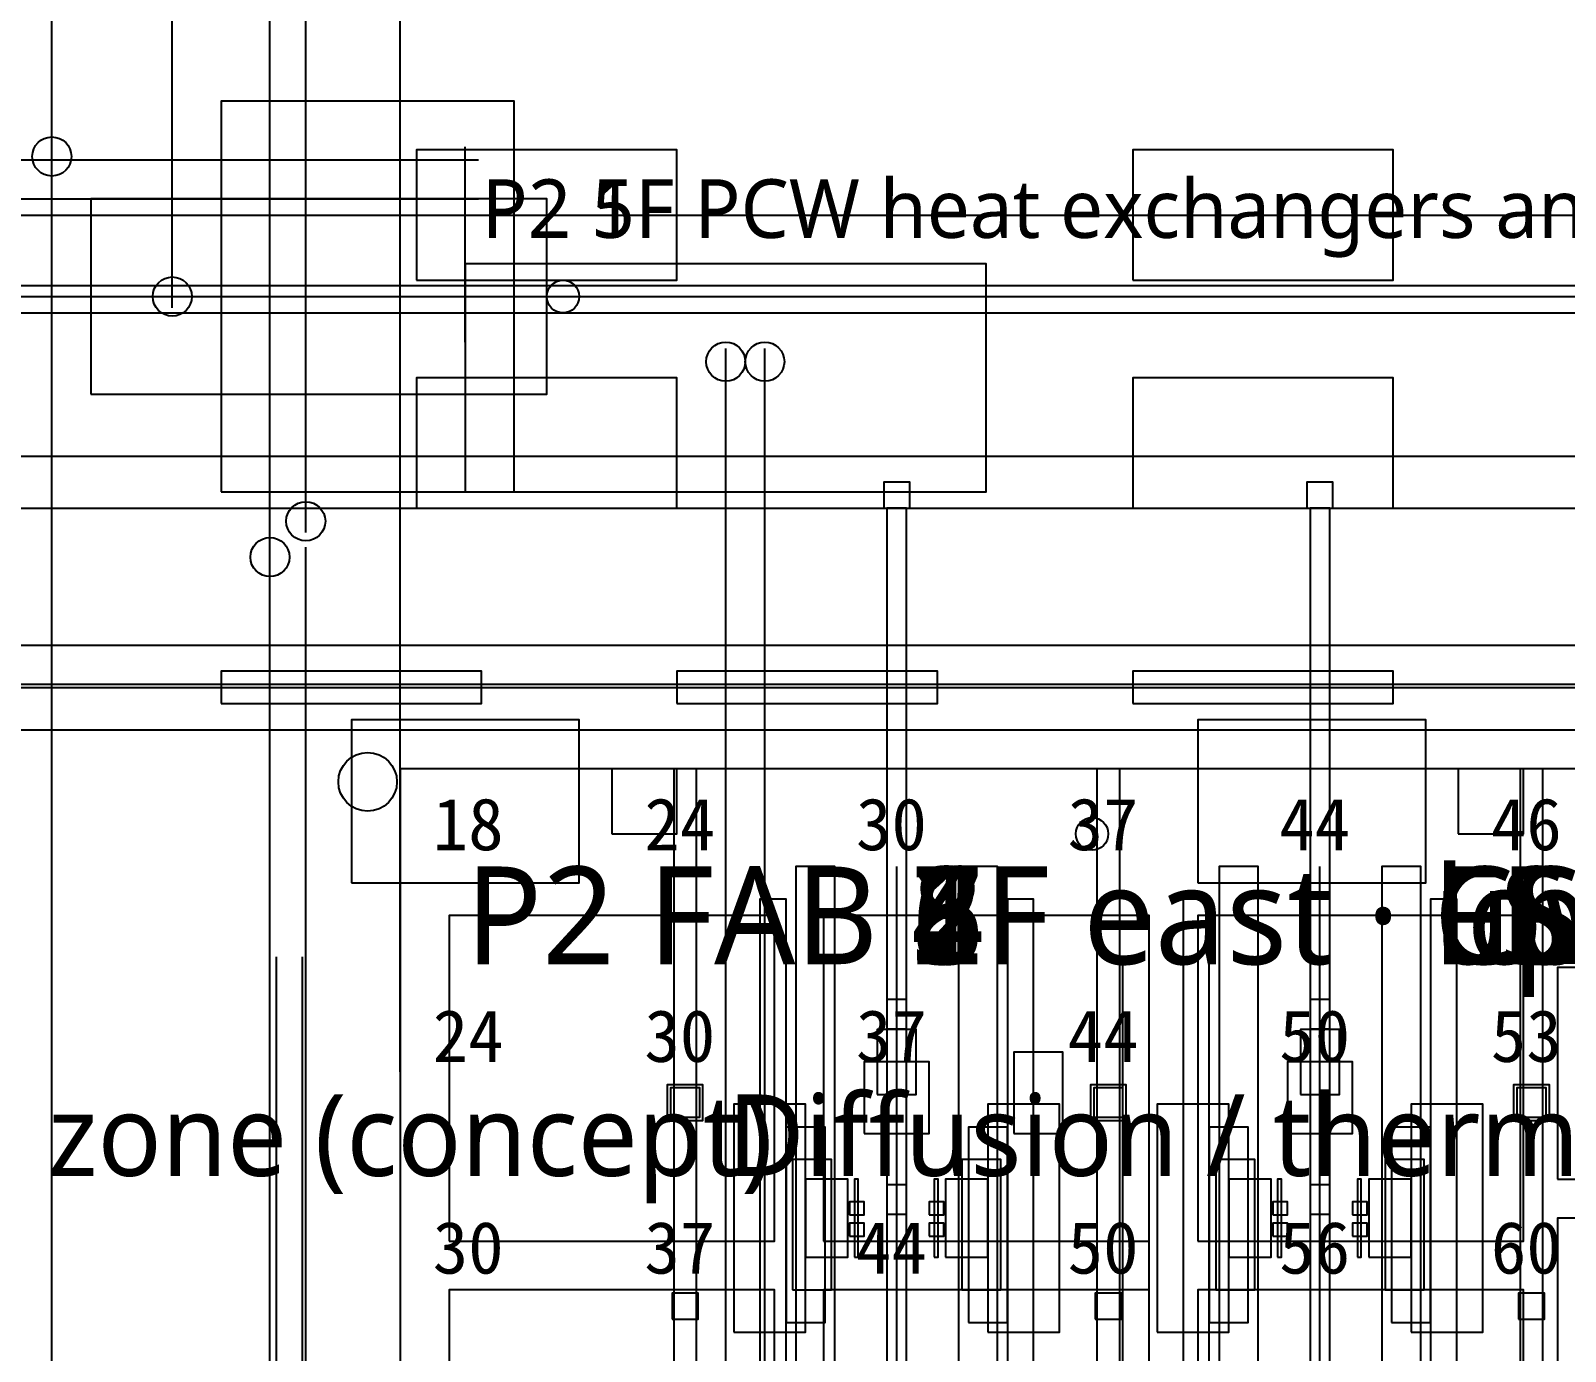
# Model space of a CAD drawing. Header units: metres. Extents: x -1640 to 1560, y -268 to 2338.
# Drawn here: x -44.85 to 2.29, y 1705.12 to 1745.66 of the extents above; entities that cross this region are included whole.
import ezdxf

# ---------------------------------------------------------------- set-up
doc = ezdxf.new("R2010")
doc.units = ezdxf.units.M
for name, color, linetype in [('1F_CHL', 4, 'Continuous'), ('1F_EHS_EXIT_DOOR_CONCEPT', 3, 'Continuous'), ('1F_EHS_EXTINGUISHER_HYDRANT_CABINET_CONCEPT', 1, 'Continuous'), ('1F_ELEC', 6, 'Continuous'), ('1F_PUMP', 2, 'Continuous'), ('1F_SCR', 3, 'Continuous'), ('1F_STRUCT_COLUMN', 8, 'Continuous'), ('1F_SUPPORT', 4, 'Continuous'), ('1F_TEXT', 7, 'Continuous'), ('1F_ZONE', 3, 'Continuous'), ('2F_CSF_LATERAL_RACK_CONCEPT', 9, 'Continuous'), ('2F_EHS_EXIT_DOOR_CONCEPT', 3, 'Continuous'), ('2F_EHS_EXTINGUISHER_HYDRANT_CABINET_CONCEPT', 1, 'Continuous'), ('2F_RFG', 5, 'Continuous'), ('2F_STRUCT_COLUMN', 8, 'Continuous'), ('2F_SUPPORT', 4, 'Continuous'), ('2F_TEXT', 7, 'Continuous'), ('2F_VMB', 6, 'Continuous'), ('2F_ZONE', 3, 'Continuous'), ('3F_CLEANROOM_OVERHEAD_PIPE_DUCT_CONCEPT', 9, 'Continuous'), ('3F_CVD', 3, 'Continuous'), ('3F_DIFF', 4, 'Continuous'), ('3F_EHS_EGRESS_DIST_M', 2, 'Continuous'), ('3F_EHS_EXIT_DOOR_CONCEPT', 3, 'Continuous'), ('3F_EHS_EXTINGUISHER_HYDRANT_CABINET_CONCEPT', 1, 'Continuous'), ('3F_FOUP', 5, 'Continuous'), ('3F_OHT', 9, 'Continuous'), ('3F_OHTV', 1, 'Continuous'), ('3F_STRUCT_COLUMN', 8, 'Continuous'), ('3F_SUPPORT', 4, 'Continuous'), ('3F_TBAR', 6, 'Continuous'), ('3F_TEXT', 7, 'Continuous'), ('3F_ZONE', 3, 'Continuous'), ('4F_DCC', 3, 'Continuous'), ('4F_FFU', 1, 'Continuous'), ('4F_MAU', 2, 'Continuous'), ('4F_STRUCT_PLENUM_TRUSS_CONCEPT', 9, 'Continuous'), ('4F_SUPPORT', 4, 'Continuous'), ('4F_TEXT', 7, 'Continuous'), ('4F_ZONE', 3, 'Continuous'), ('5F_CHL', 4, 'Continuous'), ('5F_EHS_EXIT_DOOR_CONCEPT', 3, 'Continuous'), ('5F_EHS_EXTINGUISHER_HYDRANT_CABINET_CONCEPT', 1, 'Continuous'), ('5F_ELEC', 6, 'Continuous'), ('5F_PUMP', 2, 'Continuous'), ('5F_SCR', 3, 'Continuous'), ('5F_STRUCT_COLUMN', 8, 'Continuous'), ('5F_SUPPORT', 4, 'Continuous'), ('5F_TEXT', 7, 'Continuous'), ('5F_ZONE', 3, 'Continuous'), ('6F_CSF_LATERAL_RACK_CONCEPT', 9, 'Continuous'), ('6F_EHS_EXIT_DOOR_CONCEPT', 3, 'Continuous'), ('6F_EHS_EXTINGUISHER_HYDRANT_CABINET_CONCEPT', 1, 'Continuous'), ('6F_RFG', 5, 'Continuous'), ('6F_STRUCT_COLUMN', 8, 'Continuous'), ('6F_SUPPORT', 4, 'Continuous'), ('6F_TEXT', 7, 'Continuous'), ('6F_VMB', 6, 'Continuous'), ('6F_ZONE', 3, 'Continuous'), ('7F_CLEANROOM_OVERHEAD_PIPE_DUCT_CONCEPT', 9, 'Continuous'), ('7F_CVD', 3, 'Continuous'), ('7F_DIFF', 4, 'Continuous'), ('7F_EHS_EGRESS_DIST_M', 2, 'Continuous'), ('7F_EHS_EXIT_DOOR_CONCEPT', 3, 'Continuous'), ('7F_EHS_EXTINGUISHER_HYDRANT_CABINET_CONCEPT', 1, 'Continuous'), ('7F_FOUP', 5, 'Continuous'), ('7F_OHT', 9, 'Continuous'), ('7F_OHTV', 1, 'Continuous'), ('7F_STRUCT_COLUMN', 8, 'Continuous'), ('7F_SUPPORT', 4, 'Continuous'), ('7F_TBAR', 6, 'Continuous'), ('7F_TEXT', 7, 'Continuous'), ('7F_ZONE', 3, 'Continuous'), ('8F_DCC', 3, 'Continuous'), ('8F_FFU', 1, 'Continuous'), ('8F_MAU', 2, 'Continuous'), ('8F_STRUCT_PLENUM_TRUSS_CONCEPT', 9, 'Continuous'), ('8F_SUPPORT', 4, 'Continuous'), ('8F_TEXT', 7, 'Continuous'), ('8F_ZONE', 3, 'Continuous'), ('EHS_TREATED_EXHAUST', 30, 'Continuous'), ('RF_RSC', 4, 'Continuous'), ('RF_STACK', 2, 'Continuous'), ('UTIL_CHW.R_CONCEPT', 2, 'Continuous'), ('UTIL_CHW.R_RISER', 2, 'Continuous'), ('UTIL_CHW.S_CONCEPT', 1, 'Continuous'), ('UTIL_ELEC.EMERG_CONCEPT', 4, 'Continuous'), ('UTIL_ELEC.MV_CONCEPT', 1, 'Continuous'), ('UTIL_ELEC.UPS_CONCEPT', 3, 'Continuous'), ('UTIL_EXH.HEAT_CONCEPT', 1, 'Continuous'), ('UTIL_EXH.VOC_CONCEPT', 6, 'Continuous'), ('UTIL_HR_CONCEPT', 5, 'Continuous'), ('UTIL_HR_RISER', 5, 'Continuous'), ('UTIL_PCW.R_CONCEPT', 1, 'Continuous'), ('UTIL_PCW.R_RISER', 1, 'Continuous'), ('UTIL_PCW.S_CONCEPT', 6, 'Continuous'), ('UTIL_PCW.S_RISER', 6, 'Continuous'), ('UTIL_PLANT', 2, 'Continuous'), ('UTIL_RCL_CONCEPT', 3, 'Continuous'), ('UTIL_TEXT', 7, 'Continuous'), ('UTIL_UPW.R_CONCEPT', 2, 'Continuous'), ('UTIL_UPW.R_RISER', 2, 'Continuous'), ('UTIL_UPW.S_CONCEPT', 1, 'Continuous'), ('UTIL_UPW.S_RISER', 1, 'Continuous')]:
    doc.layers.add(name, color=color, linetype=linetype)
doc.styles.add('KO', font='malgun.ttf')

msp = doc.modelspace()

# ---------------------------------------------------------------- linework, layer by layer
at = {"layer": '1F_CHL'}
msp.add_lwpolyline([(-14.65, 1711.8), (-13.15, 1711.8), (-13.15, 1714.3), (-14.65, 1714.3)], close=True, dxfattribs=at)
at = {"layer": '1F_EHS_EXIT_DOOR_CONCEPT'}
msp.add_circle((-34.5, 1722.6), 0.9, dxfattribs=at)
at = {"layer": '1F_EHS_EXTINGUISHER_HYDRANT_CABINET_CONCEPT'}
for centre in [(-28.5, 1737.5), (-12.25, 1721)]:
    msp.add_circle(centre, 0.5, dxfattribs=at)
at = {"layer": '1F_ELEC'}
for points in [[(-33, 1738), (-25, 1738), (-25, 1742), (-33, 1742)], [(-11, 1738), (-3, 1738), (-3, 1742), (-11, 1742)], [(-33, 1731), (-25, 1731), (-25, 1735), (-33, 1735)], [(-11, 1731), (-3, 1731), (-3, 1735), (-11, 1735)]]:
    msp.add_lwpolyline(points, close=True, dxfattribs=at)
at = {"layer": '1F_PUMP'}
for points in [[(-21.45, 1707), (-20.25, 1707), (-20.25, 1711), (-21.45, 1711)], [(-16.25, 1707), (-15.05, 1707), (-15.05, 1711), (-16.25, 1711)], [(-8.45, 1707), (-7.25, 1707), (-7.25, 1711), (-8.45, 1711)], [(-3.25, 1707), (-2.05, 1707), (-2.05, 1711), (-3.25, 1711)]]:
    msp.add_lwpolyline(points, close=True, dxfattribs=at)
at = {"layer": '1F_SCR'}
for points in [[(-19.25, 1711.8), (-17.25, 1711.8), (-17.25, 1714), (-19.25, 1714)], [(-6.25, 1711.8), (-4.25, 1711.8), (-4.25, 1714), (-6.25, 1714)]]:
    msp.add_lwpolyline(points, close=True, dxfattribs=at)
at = {"layer": '1F_STRUCT_COLUMN'}
for points in [[(-25.3, 1712.2), (-24.2, 1712.2), (-24.2, 1713.3), (-25.3, 1713.3)], [(-12.3, 1712.2), (-11.2, 1712.2), (-11.2, 1713.3), (-12.3, 1713.3)], [(0.7, 1712.2), (1.8, 1712.2), (1.8, 1713.3), (0.7, 1713.3)]]:
    msp.add_lwpolyline(points, close=True, dxfattribs=at)
at = {"layer": '1F_SUPPORT'}
msp.add_lwpolyline([(-39, 1731.5), (-30, 1731.5), (-30, 1743.5), (-39, 1743.5)], close=True, dxfattribs=at)
at = {"layer": '1F_ZONE'}
msp.add_lwpolyline([(-33.5, 1569), (192, 1569), (192, 1723), (-33.5, 1723)], close=True, dxfattribs=at)
at = {"layer": '2F_CSF_LATERAL_RACK_CONCEPT'}
for points in [[(-22.45, 1573), (-21.65, 1573), (-21.65, 1719), (-22.45, 1719)], [(-14.85, 1573), (-14.05, 1573), (-14.05, 1719), (-14.85, 1719)], [(-9.45, 1573), (-8.65, 1573), (-8.65, 1719), (-9.45, 1719)], [(-1.85, 1573), (-1.05, 1573), (-1.05, 1719), (-1.85, 1719)]]:
    msp.add_lwpolyline(points, close=True, dxfattribs=at)
at = {"layer": '2F_EHS_EXIT_DOOR_CONCEPT'}
msp.add_circle((-34.5, 1722.6), 0.9, dxfattribs=at)
at = {"layer": '2F_EHS_EXTINGUISHER_HYDRANT_CABINET_CONCEPT'}
msp.add_circle((-28.5, 1737.5), 0.5, dxfattribs=at)
at = {"layer": '2F_RFG'}
for points in [[(-21.65, 1706), (-20.45, 1706), (-20.45, 1712), (-21.65, 1712)], [(-16.05, 1706), (-14.85, 1706), (-14.85, 1712), (-16.05, 1712)], [(-8.65, 1706), (-7.45, 1706), (-7.45, 1712), (-8.65, 1712)], [(-3.05, 1706), (-1.85, 1706), (-1.85, 1712), (-3.05, 1712)]]:
    msp.add_lwpolyline(points, close=True, dxfattribs=at)
at = {"layer": '2F_STRUCT_COLUMN'}
for points in [[(-25.2, 1712.3), (-24.3, 1712.3), (-24.3, 1713.2), (-25.2, 1713.2)], [(-12.2, 1712.3), (-11.3, 1712.3), (-11.3, 1713.2), (-12.2, 1713.2)], [(0.8, 1712.3), (1.7, 1712.3), (1.7, 1713.2), (0.8, 1713.2)]]:
    msp.add_lwpolyline(points, close=True, dxfattribs=at)
at = {"layer": '2F_SUPPORT'}
msp.add_lwpolyline([(-39, 1731.5), (-30, 1731.5), (-30, 1743.5), (-39, 1743.5)], close=True, dxfattribs=at)
at = {"layer": '2F_VMB'}
for points in [[(-18.85, 1713), (-17.65, 1713), (-17.65, 1715), (-18.85, 1715)], [(-5.85, 1713), (-4.65, 1713), (-4.65, 1715), (-5.85, 1715)]]:
    msp.add_lwpolyline(points, close=True, dxfattribs=at)
at = {"layer": '2F_ZONE'}
msp.add_lwpolyline([(-33.5, 1569), (192, 1569), (192, 1723), (-33.5, 1723)], close=True, dxfattribs=at)
at = {"layer": '3F_CLEANROOM_OVERHEAD_PIPE_DUCT_CONCEPT'}
for points in [[(-21.35, 1572), (-20.15, 1572), (-20.15, 1720), (-21.35, 1720)], [(-16.35, 1572), (-15.15, 1572), (-15.15, 1720), (-16.35, 1720)], [(-8.35, 1572), (-7.15, 1572), (-7.15, 1720), (-8.35, 1720)], [(-3.35, 1572), (-2.15, 1572), (-2.15, 1720), (-3.35, 1720)]]:
    msp.add_lwpolyline(points, close=True, dxfattribs=at)
at = {"layer": '3F_CVD'}
for points in [[(2.05, 1710.4), (4.95, 1710.4), (4.95, 1716.9), (2.05, 1716.9)], [(2.05, 1702.7), (4.95, 1702.7), (4.95, 1709.2), (2.05, 1709.2)]]:
    msp.add_lwpolyline(points, close=True, dxfattribs=at)
at = {"layer": '3F_DIFF'}
for points in [[(-23.25, 1705.7), (-21.05, 1705.7), (-21.05, 1712.7), (-23.25, 1712.7)], [(-15.45, 1705.7), (-13.25, 1705.7), (-13.25, 1712.7), (-15.45, 1712.7)], [(-10.25, 1705.7), (-8.05, 1705.7), (-8.05, 1712.7), (-10.25, 1712.7)], [(-2.45, 1705.7), (-0.25, 1705.7), (-0.25, 1712.7), (-2.45, 1712.7)], [(-21.05, 1708), (-19.75, 1708), (-19.75, 1710.4), (-21.05, 1710.4)], [(-16.75, 1708), (-15.45, 1708), (-15.45, 1710.4), (-16.75, 1710.4)], [(-8.05, 1708), (-6.75, 1708), (-6.75, 1710.4), (-8.05, 1710.4)], [(-3.75, 1708), (-2.45, 1708), (-2.45, 1710.4), (-3.75, 1710.4)]]:
    msp.add_lwpolyline(points, close=True, dxfattribs=at)
at = {"layer": '3F_EHS_EXIT_DOOR_CONCEPT'}
msp.add_circle((-34.5, 1722.6), 0.9, dxfattribs=at)
at = {"layer": '3F_EHS_EXTINGUISHER_HYDRANT_CABINET_CONCEPT'}
msp.add_circle((-28.5, 1737.5), 0.5, dxfattribs=at)
at = {"layer": '3F_FOUP'}
for points in [[(-19.7, 1709.3), (-19.25, 1709.3), (-19.25, 1709.7), (-19.7, 1709.7)], [(-17.25, 1709.3), (-16.8, 1709.3), (-16.8, 1709.7), (-17.25, 1709.7)], [(-6.7, 1709.3), (-6.25, 1709.3), (-6.25, 1709.7), (-6.7, 1709.7)], [(-4.25, 1709.3), (-3.8, 1709.3), (-3.8, 1709.7), (-4.25, 1709.7)], [(-19.7, 1708.65), (-19.25, 1708.65), (-19.25, 1709.05), (-19.7, 1709.05)], [(-17.25, 1708.65), (-16.8, 1708.65), (-16.8, 1709.05), (-17.25, 1709.05)], [(-6.7, 1708.65), (-6.25, 1708.65), (-6.25, 1709.05), (-6.7, 1709.05)], [(-4.25, 1708.65), (-3.8, 1708.65), (-3.8, 1709.05), (-4.25, 1709.05)]]:
    msp.add_lwpolyline(points, close=True, dxfattribs=at)
at = {"layer": '3F_OHT'}
for p, q in [((-18.25, 1650), (-18.25, 1720)), ((-5.25, 1650), (-5.25, 1720))]:
    msp.add_line(p, q, dxfattribs=at)
at = {"layer": '3F_OHTV'}
for points in [[(-18.55, 1715.02), (-17.95, 1715.02), (-17.95, 1715.92), (-18.55, 1715.92)], [(-5.55, 1715.02), (-4.95, 1715.02), (-4.95, 1715.92), (-5.55, 1715.92)], [(-18.55, 1709.33), (-17.95, 1709.33), (-17.95, 1710.23), (-18.55, 1710.23)], [(-5.55, 1709.33), (-4.95, 1709.33), (-4.95, 1710.23), (-5.55, 1710.23)]]:
    msp.add_lwpolyline(points, close=True, dxfattribs=at)
at = {"layer": '3F_STRUCT_COLUMN'}
for points in [[(-25.15, 1706.1), (-24.35, 1706.1), (-24.35, 1706.9), (-25.15, 1706.9)], [(-12.15, 1706.1), (-11.35, 1706.1), (-11.35, 1706.9), (-12.15, 1706.9)], [(0.85, 1706.1), (1.65, 1706.1), (1.65, 1706.9), (0.85, 1706.9)]]:
    msp.add_lwpolyline(points, close=True, dxfattribs=at)
at = {"layer": '3F_SUPPORT'}
msp.add_lwpolyline([(-39, 1731.5), (-30, 1731.5), (-30, 1743.5), (-39, 1743.5)], close=True, dxfattribs=at)
at = {"layer": '3F_TBAR'}
for points in [[(-19.55, 1708), (-19.43, 1708), (-19.43, 1710.4), (-19.55, 1710.4)], [(-17.1, 1708), (-16.98, 1708), (-16.98, 1710.4), (-17.1, 1710.4)], [(-6.55, 1708), (-6.43, 1708), (-6.43, 1710.4), (-6.55, 1710.4)], [(-4.1, 1708), (-3.98, 1708), (-3.98, 1710.4), (-4.1, 1710.4)]]:
    msp.add_lwpolyline(points, close=True, dxfattribs=at)
at = {"layer": '3F_ZONE'}
msp.add_lwpolyline([(-33.5, 1569), (192, 1569), (192, 1723), (-33.5, 1723)], close=True, dxfattribs=at)
at = {"layer": '4F_DCC'}
for points in [[(-39, 1725), (-31, 1725), (-31, 1726), (-39, 1726)], [(-25, 1725), (-17, 1725), (-17, 1726), (-25, 1726)], [(-11, 1725), (-3, 1725), (-3, 1726), (-11, 1726)]]:
    msp.add_lwpolyline(points, close=True, dxfattribs=at)
at = {"layer": '4F_FFU'}
for points in [[(-32, 1708.5), (-22, 1708.5), (-22, 1718.5), (-32, 1718.5)], [(-20.5, 1708.5), (-10.5, 1708.5), (-10.5, 1718.5), (-20.5, 1718.5)], [(-9, 1708.5), (1, 1708.5), (1, 1718.5), (-9, 1718.5)], [(-32, 1697), (-22, 1697), (-22, 1707), (-32, 1707)], [(-20.5, 1697), (-10.5, 1697), (-10.5, 1707), (-20.5, 1707)], [(-9, 1697), (1, 1697), (1, 1707), (-9, 1707)]]:
    msp.add_lwpolyline(points, close=True, dxfattribs=at)
at = {"layer": '4F_MAU'}
msp.add_lwpolyline([(-43, 1734.5), (-29, 1734.5), (-29, 1740.5), (-43, 1740.5)], close=True, dxfattribs=at)
at = {"layer": '4F_STRUCT_PLENUM_TRUSS_CONCEPT'}
for points in [[(-25.1, 1569), (-24.4, 1569), (-24.4, 1723), (-25.1, 1723)], [(-12.1, 1569), (-11.4, 1569), (-11.4, 1723), (-12.1, 1723)], [(0.9, 1569), (1.6, 1569), (1.6, 1723), (0.9, 1723)]]:
    msp.add_lwpolyline(points, close=True, dxfattribs=at)
at = {"layer": '4F_SUPPORT'}
msp.add_lwpolyline([(-39, 1731.5), (-30, 1731.5), (-30, 1743.5), (-39, 1743.5)], close=True, dxfattribs=at)
at = {"layer": '4F_ZONE'}
msp.add_lwpolyline([(-33.5, 1569), (192, 1569), (192, 1723), (-33.5, 1723)], close=True, dxfattribs=at)
at = {"layer": '5F_CHL'}
msp.add_lwpolyline([(-14.65, 1711.8), (-13.15, 1711.8), (-13.15, 1714.3), (-14.65, 1714.3)], close=True, dxfattribs=at)
at = {"layer": '5F_EHS_EXIT_DOOR_CONCEPT'}
msp.add_circle((-34.5, 1722.6), 0.9, dxfattribs=at)
at = {"layer": '5F_EHS_EXTINGUISHER_HYDRANT_CABINET_CONCEPT'}
for centre in [(-28.5, 1737.5), (-12.25, 1721)]:
    msp.add_circle(centre, 0.5, dxfattribs=at)
at = {"layer": '5F_ELEC'}
for points in [[(-33, 1738), (-25, 1738), (-25, 1742), (-33, 1742)], [(-11, 1738), (-3, 1738), (-3, 1742), (-11, 1742)], [(-33, 1731), (-25, 1731), (-25, 1735), (-33, 1735)], [(-11, 1731), (-3, 1731), (-3, 1735), (-11, 1735)]]:
    msp.add_lwpolyline(points, close=True, dxfattribs=at)
at = {"layer": '5F_PUMP'}
for points in [[(-21.45, 1707), (-20.25, 1707), (-20.25, 1711), (-21.45, 1711)], [(-16.25, 1707), (-15.05, 1707), (-15.05, 1711), (-16.25, 1711)], [(-8.45, 1707), (-7.25, 1707), (-7.25, 1711), (-8.45, 1711)], [(-3.25, 1707), (-2.05, 1707), (-2.05, 1711), (-3.25, 1711)]]:
    msp.add_lwpolyline(points, close=True, dxfattribs=at)
at = {"layer": '5F_SCR'}
for points in [[(-19.25, 1711.8), (-17.25, 1711.8), (-17.25, 1714), (-19.25, 1714)], [(-6.25, 1711.8), (-4.25, 1711.8), (-4.25, 1714), (-6.25, 1714)]]:
    msp.add_lwpolyline(points, close=True, dxfattribs=at)
at = {"layer": '5F_STRUCT_COLUMN'}
for points in [[(-25.3, 1712.2), (-24.2, 1712.2), (-24.2, 1713.3), (-25.3, 1713.3)], [(-12.3, 1712.2), (-11.2, 1712.2), (-11.2, 1713.3), (-12.3, 1713.3)], [(0.7, 1712.2), (1.8, 1712.2), (1.8, 1713.3), (0.7, 1713.3)]]:
    msp.add_lwpolyline(points, close=True, dxfattribs=at)
at = {"layer": '5F_SUPPORT'}
msp.add_lwpolyline([(-39, 1731.5), (-30, 1731.5), (-30, 1743.5), (-39, 1743.5)], close=True, dxfattribs=at)
at = {"layer": '5F_ZONE'}
msp.add_lwpolyline([(-33.5, 1569), (192, 1569), (192, 1723), (-33.5, 1723)], close=True, dxfattribs=at)
at = {"layer": '6F_CSF_LATERAL_RACK_CONCEPT'}
for points in [[(-22.45, 1573), (-21.65, 1573), (-21.65, 1719), (-22.45, 1719)], [(-14.85, 1573), (-14.05, 1573), (-14.05, 1719), (-14.85, 1719)], [(-9.45, 1573), (-8.65, 1573), (-8.65, 1719), (-9.45, 1719)], [(-1.85, 1573), (-1.05, 1573), (-1.05, 1719), (-1.85, 1719)]]:
    msp.add_lwpolyline(points, close=True, dxfattribs=at)
at = {"layer": '6F_EHS_EXIT_DOOR_CONCEPT'}
msp.add_circle((-34.5, 1722.6), 0.9, dxfattribs=at)
at = {"layer": '6F_EHS_EXTINGUISHER_HYDRANT_CABINET_CONCEPT'}
msp.add_circle((-28.5, 1737.5), 0.5, dxfattribs=at)
at = {"layer": '6F_RFG'}
for points in [[(-21.65, 1706), (-20.45, 1706), (-20.45, 1712), (-21.65, 1712)], [(-16.05, 1706), (-14.85, 1706), (-14.85, 1712), (-16.05, 1712)], [(-8.65, 1706), (-7.45, 1706), (-7.45, 1712), (-8.65, 1712)], [(-3.05, 1706), (-1.85, 1706), (-1.85, 1712), (-3.05, 1712)]]:
    msp.add_lwpolyline(points, close=True, dxfattribs=at)
at = {"layer": '6F_STRUCT_COLUMN'}
for points in [[(-25.2, 1712.3), (-24.3, 1712.3), (-24.3, 1713.2), (-25.2, 1713.2)], [(-12.2, 1712.3), (-11.3, 1712.3), (-11.3, 1713.2), (-12.2, 1713.2)], [(0.8, 1712.3), (1.7, 1712.3), (1.7, 1713.2), (0.8, 1713.2)]]:
    msp.add_lwpolyline(points, close=True, dxfattribs=at)
at = {"layer": '6F_SUPPORT'}
msp.add_lwpolyline([(-39, 1731.5), (-30, 1731.5), (-30, 1743.5), (-39, 1743.5)], close=True, dxfattribs=at)
at = {"layer": '6F_VMB'}
for points in [[(-18.85, 1713), (-17.65, 1713), (-17.65, 1715), (-18.85, 1715)], [(-5.85, 1713), (-4.65, 1713), (-4.65, 1715), (-5.85, 1715)]]:
    msp.add_lwpolyline(points, close=True, dxfattribs=at)
at = {"layer": '6F_ZONE'}
msp.add_lwpolyline([(-33.5, 1569), (192, 1569), (192, 1723), (-33.5, 1723)], close=True, dxfattribs=at)
at = {"layer": '7F_CLEANROOM_OVERHEAD_PIPE_DUCT_CONCEPT'}
for points in [[(-21.35, 1572), (-20.15, 1572), (-20.15, 1720), (-21.35, 1720)], [(-16.35, 1572), (-15.15, 1572), (-15.15, 1720), (-16.35, 1720)], [(-8.35, 1572), (-7.15, 1572), (-7.15, 1720), (-8.35, 1720)], [(-3.35, 1572), (-2.15, 1572), (-2.15, 1720), (-3.35, 1720)]]:
    msp.add_lwpolyline(points, close=True, dxfattribs=at)
at = {"layer": '7F_CVD'}
for points in [[(2.05, 1710.4), (4.95, 1710.4), (4.95, 1716.9), (2.05, 1716.9)], [(2.05, 1702.7), (4.95, 1702.7), (4.95, 1709.2), (2.05, 1709.2)]]:
    msp.add_lwpolyline(points, close=True, dxfattribs=at)
at = {"layer": '7F_DIFF'}
for points in [[(-23.25, 1705.7), (-21.05, 1705.7), (-21.05, 1712.7), (-23.25, 1712.7)], [(-15.45, 1705.7), (-13.25, 1705.7), (-13.25, 1712.7), (-15.45, 1712.7)], [(-10.25, 1705.7), (-8.05, 1705.7), (-8.05, 1712.7), (-10.25, 1712.7)], [(-2.45, 1705.7), (-0.25, 1705.7), (-0.25, 1712.7), (-2.45, 1712.7)], [(-21.05, 1708), (-19.75, 1708), (-19.75, 1710.4), (-21.05, 1710.4)], [(-16.75, 1708), (-15.45, 1708), (-15.45, 1710.4), (-16.75, 1710.4)], [(-8.05, 1708), (-6.75, 1708), (-6.75, 1710.4), (-8.05, 1710.4)], [(-3.75, 1708), (-2.45, 1708), (-2.45, 1710.4), (-3.75, 1710.4)]]:
    msp.add_lwpolyline(points, close=True, dxfattribs=at)
at = {"layer": '7F_EHS_EXIT_DOOR_CONCEPT'}
msp.add_circle((-34.5, 1722.6), 0.9, dxfattribs=at)
at = {"layer": '7F_EHS_EXTINGUISHER_HYDRANT_CABINET_CONCEPT'}
msp.add_circle((-28.5, 1737.5), 0.5, dxfattribs=at)
at = {"layer": '7F_FOUP'}
for points in [[(-19.7, 1709.3), (-19.25, 1709.3), (-19.25, 1709.7), (-19.7, 1709.7)], [(-17.25, 1709.3), (-16.8, 1709.3), (-16.8, 1709.7), (-17.25, 1709.7)], [(-6.7, 1709.3), (-6.25, 1709.3), (-6.25, 1709.7), (-6.7, 1709.7)], [(-4.25, 1709.3), (-3.8, 1709.3), (-3.8, 1709.7), (-4.25, 1709.7)], [(-19.7, 1708.65), (-19.25, 1708.65), (-19.25, 1709.05), (-19.7, 1709.05)], [(-17.25, 1708.65), (-16.8, 1708.65), (-16.8, 1709.05), (-17.25, 1709.05)], [(-6.7, 1708.65), (-6.25, 1708.65), (-6.25, 1709.05), (-6.7, 1709.05)], [(-4.25, 1708.65), (-3.8, 1708.65), (-3.8, 1709.05), (-4.25, 1709.05)]]:
    msp.add_lwpolyline(points, close=True, dxfattribs=at)
at = {"layer": '7F_OHT'}
for p, q in [((-18.25, 1650), (-18.25, 1720)), ((-5.25, 1650), (-5.25, 1720))]:
    msp.add_line(p, q, dxfattribs=at)
at = {"layer": '7F_OHTV'}
for points in [[(-18.55, 1715.02), (-17.95, 1715.02), (-17.95, 1715.92), (-18.55, 1715.92)], [(-5.55, 1715.02), (-4.95, 1715.02), (-4.95, 1715.92), (-5.55, 1715.92)], [(-18.55, 1709.33), (-17.95, 1709.33), (-17.95, 1710.23), (-18.55, 1710.23)], [(-5.55, 1709.33), (-4.95, 1709.33), (-4.95, 1710.23), (-5.55, 1710.23)]]:
    msp.add_lwpolyline(points, close=True, dxfattribs=at)
at = {"layer": '7F_STRUCT_COLUMN'}
for points in [[(-25.15, 1706.1), (-24.35, 1706.1), (-24.35, 1706.9), (-25.15, 1706.9)], [(-12.15, 1706.1), (-11.35, 1706.1), (-11.35, 1706.9), (-12.15, 1706.9)], [(0.85, 1706.1), (1.65, 1706.1), (1.65, 1706.9), (0.85, 1706.9)]]:
    msp.add_lwpolyline(points, close=True, dxfattribs=at)
at = {"layer": '7F_SUPPORT'}
msp.add_lwpolyline([(-39, 1731.5), (-30, 1731.5), (-30, 1743.5), (-39, 1743.5)], close=True, dxfattribs=at)
at = {"layer": '7F_TBAR'}
for points in [[(-19.55, 1708), (-19.43, 1708), (-19.43, 1710.4), (-19.55, 1710.4)], [(-17.1, 1708), (-16.98, 1708), (-16.98, 1710.4), (-17.1, 1710.4)], [(-6.55, 1708), (-6.43, 1708), (-6.43, 1710.4), (-6.55, 1710.4)], [(-4.1, 1708), (-3.98, 1708), (-3.98, 1710.4), (-4.1, 1710.4)]]:
    msp.add_lwpolyline(points, close=True, dxfattribs=at)
at = {"layer": '7F_ZONE'}
msp.add_lwpolyline([(-33.5, 1569), (192, 1569), (192, 1723), (-33.5, 1723)], close=True, dxfattribs=at)
at = {"layer": '8F_DCC'}
for points in [[(-39, 1725), (-31, 1725), (-31, 1726), (-39, 1726)], [(-25, 1725), (-17, 1725), (-17, 1726), (-25, 1726)], [(-11, 1725), (-3, 1725), (-3, 1726), (-11, 1726)]]:
    msp.add_lwpolyline(points, close=True, dxfattribs=at)
at = {"layer": '8F_FFU'}
for points in [[(-32, 1708.5), (-22, 1708.5), (-22, 1718.5), (-32, 1718.5)], [(-20.5, 1708.5), (-10.5, 1708.5), (-10.5, 1718.5), (-20.5, 1718.5)], [(-9, 1708.5), (1, 1708.5), (1, 1718.5), (-9, 1718.5)], [(-32, 1697), (-22, 1697), (-22, 1707), (-32, 1707)], [(-20.5, 1697), (-10.5, 1697), (-10.5, 1707), (-20.5, 1707)], [(-9, 1697), (1, 1697), (1, 1707), (-9, 1707)]]:
    msp.add_lwpolyline(points, close=True, dxfattribs=at)
at = {"layer": '8F_MAU'}
msp.add_lwpolyline([(-43, 1734.5), (-29, 1734.5), (-29, 1740.5), (-43, 1740.5)], close=True, dxfattribs=at)
at = {"layer": '8F_STRUCT_PLENUM_TRUSS_CONCEPT'}
for points in [[(-25.1, 1569), (-24.4, 1569), (-24.4, 1723), (-25.1, 1723)], [(-12.1, 1569), (-11.4, 1569), (-11.4, 1723), (-12.1, 1723)], [(0.9, 1569), (1.6, 1569), (1.6, 1723), (0.9, 1723)]]:
    msp.add_lwpolyline(points, close=True, dxfattribs=at)
at = {"layer": '8F_SUPPORT'}
msp.add_lwpolyline([(-39, 1731.5), (-30, 1731.5), (-30, 1743.5), (-39, 1743.5)], close=True, dxfattribs=at)
at = {"layer": '8F_ZONE'}
msp.add_lwpolyline([(-33.5, 1569), (192, 1569), (192, 1723), (-33.5, 1723)], close=True, dxfattribs=at)
at = {"layer": 'EHS_TREATED_EXHAUST'}
for points in [[(-18.65, 1731), (-17.85, 1731), (-17.85, 1731.8), (-18.65, 1731.8)], [(-18.65, 1731), (-17.85, 1731), (-17.85, 1731.8), (-18.65, 1731.8)], [(-5.65, 1731), (-4.85, 1731), (-4.85, 1731.8), (-5.65, 1731.8)], [(-5.65, 1731), (-4.85, 1731), (-4.85, 1731.8), (-5.65, 1731.8)], [(-18.55, 1573), (-17.95, 1573), (-17.95, 1731), (-18.55, 1731)], [(-18.55, 1573), (-17.95, 1573), (-17.95, 1731), (-18.55, 1731)], [(-5.55, 1573), (-4.95, 1573), (-4.95, 1731), (-5.55, 1731)], [(-5.55, 1573), (-4.95, 1573), (-4.95, 1731), (-5.55, 1731)]]:
    msp.add_lwpolyline(points, close=True, dxfattribs=at)
at = {"layer": 'RF_RSC'}
for points in [[(-35, 1719.5), (-28, 1719.5), (-28, 1724.5), (-35, 1724.5)], [(-9, 1719.5), (-2, 1719.5), (-2, 1724.5), (-9, 1724.5)]]:
    msp.add_lwpolyline(points, close=True, dxfattribs=at)
at = {"layer": 'RF_STACK'}
for points in [[(-27, 1721), (-25, 1721), (-25, 1723), (-27, 1723)], [(-1, 1721), (1, 1721), (1, 1723), (-1, 1723)]]:
    msp.add_lwpolyline(points, close=True, dxfattribs=at)
at = {"layer": 'UTIL_CHW.R_CONCEPT'}
for p, q in [((-44.2, 1741.2), (-44.2, 1839.4)), ((-44.2, 1726.3), (-44.2, 1742.3)), ((-44.2, 1726.3), (-44.2, 1742.3)), ((-45.9, 1741.7), (-31.1, 1741.7)), ((-45.9, 1741.7), (-31.1, 1741.7)), ((-31.5, 1737.3), (-31.5, 1742.1)), ((-31.5, 1737.3), (-31.5, 1742.1)), ((-44.2, 1567.3), (-44.2, 1727.3)), ((-44.2, 1567.3), (-44.2, 1727.3)), ((-278.2, 1726.8), (189.8, 1726.8)), ((-278.2, 1726.8), (189.8, 1726.8))]:
    msp.add_line(p, q, dxfattribs=at)
at = {"layer": 'UTIL_CHW.R_RISER'}
msp.add_circle((-44.2, 1741.8), 0.6, dxfattribs=at)
msp.add_circle((-44.2, 1741.8), 0.6, dxfattribs=at)
at = {"layer": 'UTIL_CHW.S_CONCEPT'}
for p, q in [((-31.5, 1736.1), (-31.5, 1740.9)), ((-31.5, 1736.1), (-31.5, 1740.9)), ((-45.9, 1740.5), (-31.1, 1740.5)), ((-45.9, 1740.5), (-31.1, 1740.5)), ((-279.5, 1725.5), (188.5, 1725.5)), ((-279.5, 1725.5), (188.5, 1725.5))]:
    msp.add_line(p, q, dxfattribs=at)
at = {"layer": 'UTIL_ELEC.EMERG_CONCEPT'}
for p in [(-287.3, 1740), (-283.3, 1740)]:
    msp.add_line(p, (186.3, 1740), dxfattribs=at)
at = {"layer": 'UTIL_ELEC.MV_CONCEPT'}
for p, q in [((-285.4, 1732.6), (186.4, 1732.6)), ((-285.4, 1732.6), (186.4, 1732.6)), ((-285.4, 1731), (186.4, 1731)), ((-285.4, 1731), (186.4, 1731))]:
    msp.add_line(p, q, dxfattribs=at)
at = {"layer": 'UTIL_ELEC.UPS_CONCEPT'}
msp.add_line((-257.3, 1737), (186.3, 1737), dxfattribs=at)
msp.add_line((-257.3, 1737), (186.3, 1737), dxfattribs=at)
at = {"layer": 'UTIL_EXH.HEAT_CONCEPT'}
for p, q in [((-269.55, 1737.84), (197.55, 1737.84)), ((-281.4, 1725.6), (190.4, 1725.6)), ((-281.4, 1725.6), (190.4, 1725.6))]:
    msp.add_line(p, q, dxfattribs=at)
at = {"layer": 'UTIL_EXH.VOC_CONCEPT'}
for p, q in [((-269.55, 1740), (197.55, 1740)), ((-281.4, 1724.2), (190.4, 1724.2)), ((-281.4, 1724.2), (190.4, 1724.2))]:
    msp.add_line(p, q, dxfattribs=at)
at = {"layer": 'UTIL_HR_CONCEPT'}
for p, q in [((-40.5, 1737.15), (-40.5, 1836.85)), ((-273.35, 1737.5), (-40.15, 1737.5)), ((-273.35, 1737.5), (-40.15, 1737.5)), ((-40.85, 1737.5), (182.35, 1737.5)), ((-40.85, 1737.5), (182.35, 1737.5))]:
    msp.add_line(p, q, dxfattribs=at)
at = {"layer": 'UTIL_HR_RISER'}
msp.add_circle((-40.5, 1737.5), 0.6, dxfattribs=at)
at = {"layer": 'UTIL_PCW.R_CONCEPT'}
for p, q in [((-22.3, 1642.6), (-22.3, 1735.9)), ((-22.3, 1642.6), (-22.3, 1735.9)), ((-36.505, 1574.78), (-36.505, 1717.23)), ((-36.505, 1574.78), (-36.505, 1717.23)), ((-10.495, 1574.78), (-10.495, 1717.23)), ((-10.495, 1574.78), (-10.495, 1717.23))]:
    msp.add_line(p, q, dxfattribs=at)
at = {"layer": 'UTIL_PCW.R_RISER'}
msp.add_circle((-22.3, 1735.5), 0.6, dxfattribs=at)
msp.add_circle((-22.3, 1735.5), 0.6, dxfattribs=at)
at = {"layer": 'UTIL_PCW.S_CONCEPT'}
for p, q in [((-23.5, 1642.6), (-23.5, 1735.9)), ((-23.5, 1642.6), (-23.5, 1735.9)), ((-37.295, 1574.78), (-37.295, 1717.23)), ((-37.295, 1574.78), (-37.295, 1717.23)), ((-11.305, 1574.78), (-11.305, 1717.23)), ((-11.305, 1574.78), (-11.305, 1717.23))]:
    msp.add_line(p, q, dxfattribs=at)
at = {"layer": 'UTIL_PCW.S_RISER'}
msp.add_circle((-23.5, 1735.5), 0.6, dxfattribs=at)
msp.add_circle((-23.5, 1735.5), 0.6, dxfattribs=at)
at = {"layer": 'UTIL_PLANT'}
msp.add_lwpolyline([(-31.5, 1731.5), (-15.5, 1731.5), (-15.5, 1738.5), (-31.5, 1738.5)], close=True, dxfattribs=at)
msp.add_lwpolyline([(-31.5, 1731.5), (-15.5, 1731.5), (-15.5, 1738.5), (-31.5, 1738.5)], close=True, dxfattribs=at)
at = {"layer": 'UTIL_RCL_CONCEPT'}
for p, q in [((-33.5, 1726.2), (-33.5, 1865.8)), ((-33.5, 1713.7), (-33.5, 1726.8))]:
    msp.add_line(p, q, dxfattribs=at)
at = {"layer": 'UTIL_UPW.R_CONCEPT'}
for p, q in [((-36.4, 1730.25), (-36.4, 1866.95)), ((-36.4, 1576.7), (-36.4, 1729.8)), ((-36.4, 1576.7), (-36.4, 1729.8))]:
    msp.add_line(p, q, dxfattribs=at)
at = {"layer": 'UTIL_UPW.R_RISER'}
msp.add_circle((-36.4, 1730.6), 0.6, dxfattribs=at)
msp.add_circle((-36.4, 1730.6), 0.6, dxfattribs=at)
at = {"layer": 'UTIL_UPW.S_CONCEPT'}
for p, q in [((-37.5, 1729.15), (-37.5, 1865.85)), ((-37.5, 1576.7), (-37.5, 1729.8)), ((-37.5, 1576.7), (-37.5, 1729.8))]:
    msp.add_line(p, q, dxfattribs=at)
at = {"layer": 'UTIL_UPW.S_RISER'}
msp.add_circle((-37.5, 1729.5), 0.6, dxfattribs=at)
msp.add_circle((-37.5, 1729.5), 0.6, dxfattribs=at)

# ---------------------------------------------------------------- texts
at = {"layer": '1F_TEXT', "style": 'KO'}
msp.add_text('P2 FAB 1F east · FSF · utility subfab (lower)', height=3, dxfattribs=at).set_placement((-31.5, 1717))
at = {"layer": '2F_TEXT', "style": 'KO'}
msp.add_text('P2 FAB 2F east · CSF · clean subfab (lower)', height=3, dxfattribs=at).set_placement((-31.5, 1717))
at = {"layer": '3F_EHS_EGRESS_DIST_M'}
for s, p in [('18', (-32.5, 1720.5)), ('24', (-26, 1720.5)), ('30', (-19.5, 1720.5)), ('37', (-13, 1720.5)), ('44', (-6.5, 1720.5)), ('46', (0, 1720.5)), ('24', (-32.5, 1714)), ('30', (-26, 1714)), ('37', (-19.5, 1714)), ('44', (-13, 1714)), ('50', (-6.5, 1714)), ('53', (0, 1714)), ('30', (-32.5, 1707.5)), ('37', (-26, 1707.5)), ('44', (-19.5, 1707.5)), ('50', (-13, 1707.5)), ('56', (-6.5, 1707.5)), ('60', (0, 1707.5))]:
    msp.add_text(s, height=1.6, dxfattribs=at).set_placement(p)
at = {"layer": '3F_TEXT', "style": 'KO'}
for s, height, p in [('P2 FAB 3F east · lower cleanroom (FAB)', 3, (-31.5, 1717)), ('Metrology/inspection zone (concept)', 2.5, (-77.95, 1710.5)), ('Diffusion / thermal (vertical furnace) zone (concept)', 2.5, (-23.45, 1710.5))]:
    msp.add_text(s, height=height, dxfattribs=at).set_placement(p)
at = {"layer": '4F_TEXT', "style": 'KO'}
msp.add_text('P2 FAB 4F east · FFU plenum and truss (lower)', height=3, dxfattribs=at).set_placement((-31.5, 1717))
at = {"layer": '5F_TEXT', "style": 'KO'}
msp.add_text('P2 FAB 5F east · FSF · utility subfab (upper)', height=3, dxfattribs=at).set_placement((-31.5, 1717))
at = {"layer": '6F_TEXT', "style": 'KO'}
msp.add_text('P2 FAB 6F east · CSF · clean subfab (upper)', height=3, dxfattribs=at).set_placement((-31.5, 1717))
at = {"layer": '7F_EHS_EGRESS_DIST_M'}
for s, p in [('18', (-32.5, 1720.5)), ('24', (-26, 1720.5)), ('30', (-19.5, 1720.5)), ('37', (-13, 1720.5)), ('44', (-6.5, 1720.5)), ('46', (0, 1720.5)), ('24', (-32.5, 1714)), ('30', (-26, 1714)), ('37', (-19.5, 1714)), ('44', (-13, 1714)), ('50', (-6.5, 1714)), ('53', (0, 1714)), ('30', (-32.5, 1707.5)), ('37', (-26, 1707.5)), ('44', (-19.5, 1707.5)), ('50', (-13, 1707.5)), ('56', (-6.5, 1707.5)), ('60', (0, 1707.5))]:
    msp.add_text(s, height=1.6, dxfattribs=at).set_placement(p)
at = {"layer": '7F_TEXT', "style": 'KO'}
for s, height, p in [('P2 FAB 7F east · upper cleanroom (FAB)', 3, (-31.5, 1717)), ('Metrology/inspection zone (concept)', 2.5, (-77.95, 1710.5)), ('Diffusion / thermal (vertical furnace) zone (concept)', 2.5, (-23.45, 1710.5))]:
    msp.add_text(s, height=height, dxfattribs=at).set_placement(p)
at = {"layer": '8F_TEXT', "style": 'KO'}
msp.add_text('P2 FAB 8F east · FFU plenum and roof truss (upper)', height=3, dxfattribs=at).set_placement((-31.5, 1717))
at = {"layer": 'UTIL_TEXT', "style": 'KO'}
for s in ['P2 1F PCW heat exchangers and circulation pumps (concept)', 'P2 5F PCW heat exchangers and circulation pumps (concept)']:
    msp.add_text(s, height=1.8, dxfattribs=at).set_placement((-31, 1739.3))

doc.saveas('drawing.dxf')
